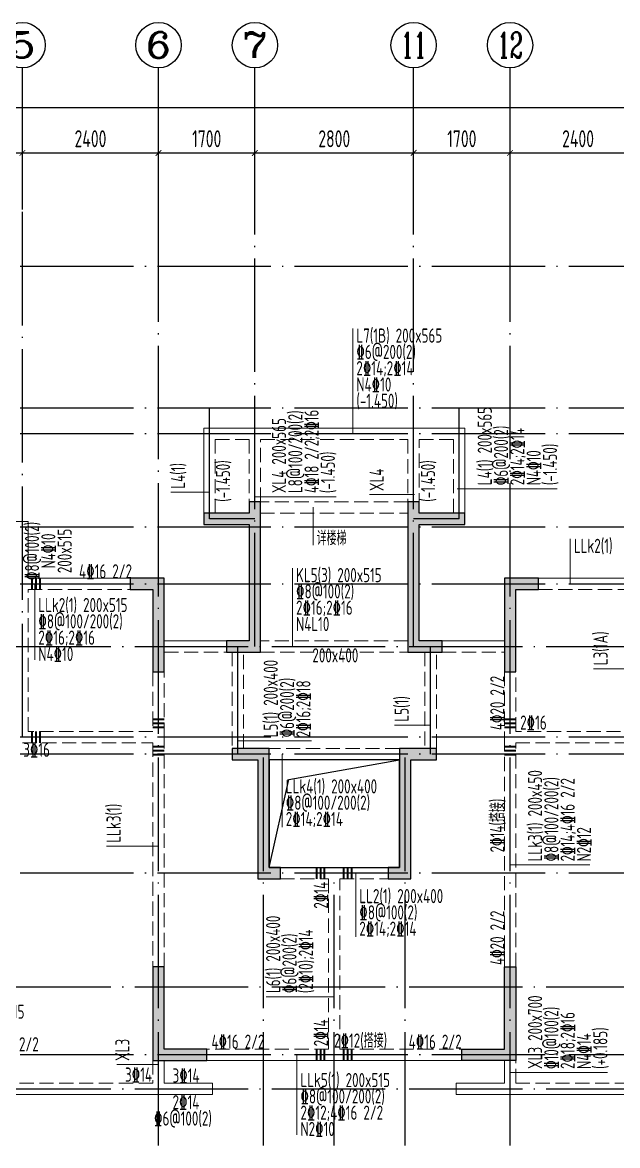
# Model space of a CAD drawing. Extents: x 826826 to 1642106, y -156213 to 399140.
# Drawn here: x 1408250 to 1418747, y 46763 to 66563 of the extents above; entities that cross this region are included whole.
import ezdxf
from ezdxf.enums import TextEntityAlignment as Align

# ---------------------------------------------------------------- set-up
doc = ezdxf.new("R2010")
doc.units = 0
doc.header["$LTSCALE"] = 1000
doc.linetypes.add('DASH', pattern=[0.35, 0.25, -0.1])
doc.linetypes.add('DOTE', pattern=[2.42, 2, -0.2, 0.02, -0.2])
doc.layers.get('0').update_dxf_attribs({"linetype": 'CONTINUOUS'})
doc.layers.get('DEFPOINTS').update_dxf_attribs({"linetype": 'CONTINUOUS'})
for name, color, linetype in [('A-AXIS', 1, 'CONTINUOUS'), ('A-DOTE', 10, 'DOTE'), ('AXIS_TEXT', 4, 'CONTINUOUS'), ('S-D洞口', 4, 'CONTINUOUS'), ('S-L主梁线', 4, 'DASH'), ('S-L梁编号', 6, 'CONTINUOUS'), ('S-L梁配筋', 7, 'CONTINUOUS'), ('S-Q墙填充', 252, 'CONTINUOUS'), ('S-Q墙实线', 6, 'CONTINUOUS'), ('S-Y一般标注', 3, 'CONTINUOUS')]:
    doc.layers.add(name, color=color, linetype=linetype)
doc.layers.add('梁附加箍筋', color=1, linetype='CONTINUOUS', lineweight=35)
doc.styles.add('_TCH_AXIS', font='COMPLEX', dxfattribs={"bigfont": 'GBCBIG'})
doc.styles.add('COMPLEX', font='COMPLEX')
doc.styles.add('TSSD_DIMENSION', font='Tssdeng.shx', dxfattribs={"width": 0.7, "bigfont": 'tssdchn.shx'})
doc.styles.add('TSSD_REIN', font='tssdeng.shx', dxfattribs={"width": 0.7, "height": 300, "bigfont": 'tssdchn.shx'})
doc.dimstyles.new('TSSD_100_100$0', dxfattribs={"dimtxt": 300, "dimasz": 80, "dimexe": 100, "dimexo": 250, "dimgap": 100, "dimtad": 1, "dimdec": 0, "dimzin": 0, "dimdsep": 46, "dimtxsty": 'TSSD_DIMENSION', "dimblk": 'ARCHTICK', "dimcen": 0, "dimdle": 100, "dimclrd": 3, "dimclre": 3, "dimclrt": 7, "dimadec": 0, "dimazin": 0, "dimtfac": 1, "dimtdec": 0, "dimtix": 1, "dimtmove": 2, "dimatfit": 3, "dimldrblk": 'ARCHTICK', "dimfxl": 0, "dimtolj": 1, "dimtzin": 0, "dimarcsym": 0})

# ---------------------------------------------------------------- blocks, each defined once
blk = doc.blocks.new('_ArchTick')
at = {"color": 0, "linetype": 'ByBlock', "const_width": 0.15}
blk.add_lwpolyline([(-0.5, -0.5), (0.5, 0.5)], dxfattribs=at)
blk = doc.blocks.new('*D902')
at = {"layer": 'DEFPOINTS', "color": 0}
for p in [(11000, 20800), (9100, 19800), (11000, 19800)]:
    blk.add_point(p, dxfattribs=at)
at = {"layer": 'S-Y一般标注', "color": 0, "lineweight": -2}
for p, q in [((9000, 20800), (11100, 20800)), ((9100, 20050), (9100, 20900)), ((11000, 20050), (11000, 20900))]:
    blk.add_line(p, q, dxfattribs=at)
at = {"layer": 'S-Y一般标注', "color": 0, "lineweight": -2, "xscale": 100, "yscale": 100, "zscale": 100, "rotation": 180}
blk.add_blockref('_ArchTick', (9100, 20800), dxfattribs=at)
at = {"layer": 'S-Y一般标注', "color": 0, "lineweight": -2, "xscale": 100, "yscale": 100, "zscale": 100}
blk.add_blockref('_ArchTick', (11000, 20800), dxfattribs=at)
at = {"layer": 'S-Y一般标注', "color": 7, "insert": (10050, 21050), "char_height": 300, "attachment_point": 5, "style": 'TSSD_DIMENSION'}
blk.add_mtext('\\A1;1900', dxfattribs=at)
blk = doc.blocks.new('*D903')
at = {"layer": 'DEFPOINTS', "color": 0}
for p in [(13400, 20800), (11000, 19800), (13400, 19800)]:
    blk.add_point(p, dxfattribs=at)
at = {"layer": 'S-Y一般标注', "color": 0, "lineweight": -2}
for p, q in [((10900, 20800), (13500, 20800)), ((11000, 20050), (11000, 20900)), ((13400, 20050), (13400, 20900))]:
    blk.add_line(p, q, dxfattribs=at)
at = {"layer": 'S-Y一般标注', "color": 0, "lineweight": -2, "xscale": 100, "yscale": 100, "zscale": 100, "rotation": 180}
blk.add_blockref('_ArchTick', (11000, 20800), dxfattribs=at)
at = {"layer": 'S-Y一般标注', "color": 0, "lineweight": -2, "xscale": 100, "yscale": 100, "zscale": 100}
blk.add_blockref('_ArchTick', (13400, 20800), dxfattribs=at)
at = {"layer": 'S-Y一般标注', "color": 7, "insert": (12200, 21050), "char_height": 300, "attachment_point": 5, "style": 'TSSD_DIMENSION'}
blk.add_mtext('\\A1;2400', dxfattribs=at)
blk = doc.blocks.new('*D904')
at = {"layer": 'DEFPOINTS', "color": 0}
for p in [(15100, 20800), (13400, 19800), (15100, 19800)]:
    blk.add_point(p, dxfattribs=at)
at = {"layer": 'S-Y一般标注', "color": 0, "lineweight": -2}
for p, q in [((13300, 20800), (15200, 20800)), ((13400, 20050), (13400, 20900)), ((15100, 20050), (15100, 20900))]:
    blk.add_line(p, q, dxfattribs=at)
at = {"layer": 'S-Y一般标注', "color": 0, "lineweight": -2, "xscale": 100, "yscale": 100, "zscale": 100, "rotation": 180}
blk.add_blockref('_ArchTick', (13400, 20800), dxfattribs=at)
at = {"layer": 'S-Y一般标注', "color": 0, "lineweight": -2, "xscale": 100, "yscale": 100, "zscale": 100}
blk.add_blockref('_ArchTick', (15100, 20800), dxfattribs=at)
at = {"layer": 'S-Y一般标注', "color": 7, "insert": (14250, 21050), "char_height": 300, "attachment_point": 5, "style": 'TSSD_DIMENSION'}
blk.add_mtext('\\A1;1700', dxfattribs=at)
blk = doc.blocks.new('*D905')
at = {"layer": 'DEFPOINTS', "color": 0}
for p in [(17900, 20800), (15100, 19800), (17900, 19800)]:
    blk.add_point(p, dxfattribs=at)
at = {"layer": 'S-Y一般标注', "color": 0, "lineweight": -2}
for p, q in [((15000, 20800), (18000, 20800)), ((15100, 20050), (15100, 20900)), ((17900, 20050), (17900, 20900))]:
    blk.add_line(p, q, dxfattribs=at)
at = {"layer": 'S-Y一般标注', "color": 0, "lineweight": -2, "xscale": 100, "yscale": 100, "zscale": 100, "rotation": 180}
blk.add_blockref('_ArchTick', (15100, 20800), dxfattribs=at)
at = {"layer": 'S-Y一般标注', "color": 0, "lineweight": -2, "xscale": 100, "yscale": 100, "zscale": 100}
blk.add_blockref('_ArchTick', (17900, 20800), dxfattribs=at)
at = {"layer": 'S-Y一般标注', "color": 7, "insert": (16500, 21050), "char_height": 300, "attachment_point": 5, "style": 'TSSD_DIMENSION'}
blk.add_mtext('\\A1;2800', dxfattribs=at)
blk = doc.blocks.new('*D906')
at = {"layer": 'DEFPOINTS', "color": 0}
for p in [(19600, 20800), (17900, 19800), (19600, 19800)]:
    blk.add_point(p, dxfattribs=at)
at = {"layer": 'S-Y一般标注', "color": 0, "lineweight": -2}
for p, q in [((17800, 20800), (19700, 20800)), ((17900, 20050), (17900, 20900)), ((19600, 20050), (19600, 20900))]:
    blk.add_line(p, q, dxfattribs=at)
at = {"layer": 'S-Y一般标注', "color": 0, "lineweight": -2, "xscale": 100, "yscale": 100, "zscale": 100, "rotation": 180}
blk.add_blockref('_ArchTick', (17900, 20800), dxfattribs=at)
at = {"layer": 'S-Y一般标注', "color": 0, "lineweight": -2, "xscale": 100, "yscale": 100, "zscale": 100}
blk.add_blockref('_ArchTick', (19600, 20800), dxfattribs=at)
at = {"layer": 'S-Y一般标注', "color": 7, "insert": (18750, 21050), "char_height": 300, "attachment_point": 5, "style": 'TSSD_DIMENSION'}
blk.add_mtext('\\A1;1700', dxfattribs=at)
blk = doc.blocks.new('*D907')
at = {"layer": 'DEFPOINTS', "color": 0}
for p in [(22000, 20800), (19600, 19800), (22000, 19800)]:
    blk.add_point(p, dxfattribs=at)
at = {"layer": 'S-Y一般标注', "color": 0, "lineweight": -2}
for p, q in [((19500, 20800), (22100, 20800)), ((19600, 20050), (19600, 20900)), ((22000, 20050), (22000, 20900))]:
    blk.add_line(p, q, dxfattribs=at)
at = {"layer": 'S-Y一般标注', "color": 0, "lineweight": -2, "xscale": 100, "yscale": 100, "zscale": 100, "rotation": 180}
blk.add_blockref('_ArchTick', (19600, 20800), dxfattribs=at)
at = {"layer": 'S-Y一般标注', "color": 0, "lineweight": -2, "xscale": 100, "yscale": 100, "zscale": 100}
blk.add_blockref('_ArchTick', (22000, 20800), dxfattribs=at)
at = {"layer": 'S-Y一般标注', "color": 7, "insert": (20800, 21050), "char_height": 300, "attachment_point": 5, "style": 'TSSD_DIMENSION'}
blk.add_mtext('\\A1;2400', dxfattribs=at)
blk = doc.blocks.new('*D911')
at = {"layer": 'DEFPOINTS', "color": 0}
for p in [(53100, 21600), (4300, 19800), (53100, 19800)]:
    blk.add_point(p, dxfattribs=at)
at = {"layer": 'S-Y一般标注', "color": 0, "lineweight": -2}
for p, q in [((4200, 21600), (53200, 21600)), ((4300, 20050), (4300, 21700)), ((53100, 20050), (53100, 21700))]:
    blk.add_line(p, q, dxfattribs=at)
at = {"layer": 'S-Y一般标注', "color": 0, "lineweight": -2, "xscale": 100, "yscale": 100, "zscale": 100, "rotation": 180}
blk.add_blockref('_ArchTick', (4300, 21600), dxfattribs=at)
at = {"layer": 'S-Y一般标注', "color": 0, "lineweight": -2, "xscale": 100, "yscale": 100, "zscale": 100}
blk.add_blockref('_ArchTick', (53100, 21600), dxfattribs=at)
at = {"layer": 'S-Y一般标注', "color": 7, "insert": (28700, 21850), "char_height": 300, "attachment_point": 5, "style": 'TSSD_DIMENSION'}
blk.add_mtext('\\A1;48800', dxfattribs=at)
blk = doc.blocks.new('_AXISO')
blk.add_circle((0, 0), 0.5)
at = {"layer": 'AXIS_TEXT', "style": 'COMPLEX', "width": 1.041667}
blk.add_attdef('A', text='', height=0.56, dxfattribs=at).set_placement((-0.25, -0.28), (0.25, -0.28), align=Align.FIT)
blk = doc.blocks.new('20210802.02294608')
at = {"layer": '梁附加箍筋', "lineweight": 35}
for p, q in [((-984713, -156931), (-984713, -156731)), ((-984643, -156931), (-984643, -156731)), ((-984573, -156931), (-984573, -156731)), ((-982383, -159221), (-982583, -159221)), ((-982383, -159291), (-982583, -159291)), ((-982383, -159361), (-982583, -159361)), ((-976183, -159221), (-976383, -159221)), ((-976183, -159291), (-976383, -159291)), ((-976183, -159361), (-976383, -159361)), ((-984713, -159631), (-984713, -159431)), ((-984643, -159631), (-984643, -159431)), ((-984573, -159631), (-984573, -159431)), ((-982383, -159701), (-982583, -159701)), ((-982383, -159771), (-982583, -159771)), ((-976183, -159701), (-976383, -159701)), ((-976183, -159771), (-976383, -159771)), ((-982383, -159841), (-982583, -159841)), ((-976183, -159841), (-976383, -159841)), ((-979693, -162031), (-979693, -161831)), ((-979623, -162031), (-979623, -161831)), ((-979553, -162031), (-979553, -161831)), ((-979213, -162031), (-979213, -161831)), ((-979143, -162031), (-979143, -161831)), ((-979073, -162031), (-979073, -161831)), ((-979693, -165231), (-979693, -165031)), ((-979623, -165231), (-979623, -165031)), ((-979553, -165231), (-979553, -165031)), ((-979213, -165231), (-979213, -165031)), ((-979143, -165231), (-979143, -165031)), ((-979073, -165231), (-979073, -165031))]:
    blk.add_line(p, q, dxfattribs=at)
blk = doc.blocks.new('20210810.05001498')
at = {"layer": 'S-Q墙填充'}
h = blk.add_hatch(color=252, dxfattribs=at)
h.dxf.hatch_style = 1
h.paths.add_polyline_path([(-1457290, -55433), (-1457290, -53083), (-1457290, -52783), (-1457490, -52783), (-1457490, -52983), (-1458288, -52983), (-1458288, -53183), (-1457490, -53183), (-1457490, -55233), (-1457688, -55233), (-1457890, -55233), (-1457890, -55433), (-1457688, -55433)])
h = blk.add_hatch(color=252, dxfattribs=at)
h.dxf.hatch_style = 1
h.paths.add_polyline_path([(-1454488, -53183), (-1453688, -53183), (-1453688, -52983), (-1454488, -52983), (-1454488, -52783), (-1454688, -52783), (-1454688, -53083), (-1454688, -55433), (-1454288, -55433), (-1454088, -55433), (-1454088, -55233), (-1454288, -55233), (-1454488, -55233)])
h = blk.add_hatch(color=252, dxfattribs=at)
h.dxf.hatch_style = 1
h.paths.add_polyline_path([(-1459188, -55333), (-1459188, -55783), (-1458988, -55783), (-1458988, -55333), (-1458988, -54133), (-1459588, -54133), (-1459588, -54333), (-1459188, -54333)])
h = blk.add_hatch(color=252, dxfattribs=at)
h.dxf.hatch_style = 1
h.paths.add_polyline_path([(-1452988, -55333), (-1452988, -55783), (-1452788, -55783), (-1452788, -55333), (-1452788, -54333), (-1452388, -54333), (-1452388, -54133), (-1452988, -54133)])
h = blk.add_hatch(color=252, dxfattribs=at)
h.dxf.hatch_style = 1
h.paths.add_polyline_path([(-1457338, -59433), (-1456938, -59433), (-1456938, -59233), (-1457138, -59233), (-1457138, -57133), (-1457788, -57133), (-1457788, -57333), (-1457338, -57333)])
h = blk.add_hatch(color=252, dxfattribs=at)
h.dxf.hatch_style = 1
h.paths.add_polyline_path([(-1454838, -59233), (-1455038, -59233), (-1455038, -59433), (-1454638, -59433), (-1454638, -57333), (-1454188, -57333), (-1454188, -57133), (-1454838, -57133)])
h = blk.add_hatch(color=252, dxfattribs=at)
h.dxf.hatch_style = 1
h.paths.add_polyline_path([(-1459188, -62633), (-1458238, -62633), (-1458238, -62433), (-1458988, -62433), (-1458988, -60983), (-1459188, -60983)])
h = blk.add_hatch(color=252, dxfattribs=at)
h.dxf.hatch_style = 1
h.paths.add_polyline_path([(-1452788, -62633), (-1453738, -62633), (-1453738, -62433), (-1452988, -62433), (-1452988, -60983), (-1452788, -60983)])
at = {"layer": 'S-L主梁线', "linetype": 'ByBlock', "lineweight": 18}
for p, q in [((-1458288, -51483), (-1458288, -52983)), ((-1457388, -51483), (-1458288, -51483)), ((-1454588, -51483), (-1457388, -51483)), ((-1453688, -51483), (-1454588, -51483)), ((-1453688, -52983), (-1453688, -51483)), ((-1461388, -53133), (-1463388, -53133)), ((-1461388, -54133), (-1461388, -53133)), ((-1459588, -54133), (-1461388, -54133)), ((-1450588, -54133), (-1452388, -54133)), ((-1457890, -55233), (-1458988, -55233)), ((-1452988, -55233), (-1454088, -55233)), ((-1457138, -57333), (-1454838, -57333)), ((-1455988, -59233), (-1456938, -59233)), ((-1455038, -59233), (-1455988, -59233)), ((-1458988, -63033), (-1458988, -62633)), ((-1458438, -62633), (-1455988, -62633)), ((-1455988, -62633), (-1453538, -62633)), ((-1452988, -62633), (-1452988, -63033)), ((-1458988, -63033), (-1458138, -63033)), ((-1458138, -63233), (-1458138, -63033)), ((-1452988, -63033), (-1453838, -63033)), ((-1453838, -63233), (-1453838, -63033)), ((-1465688, -63233), (-1458138, -63233)), ((-1453838, -63233), (-1446288, -63233))]:
    blk.add_line(p, q, dxfattribs=at)
at = {"layer": 'S-L主梁线', "linetype": 'DASH', "lineweight": 18}
for p, q in [((-1458088, -52983), (-1458088, -51683)), ((-1458088, -51683), (-1457488, -51683)), ((-1457488, -51683), (-1457490, -52883)), ((-1457289, -52783), (-1457288, -51683)), ((-1457288, -51683), (-1454688, -51683)), ((-1454688, -51683), (-1454688, -52783)), ((-1454488, -52883), (-1454488, -51683)), ((-1454488, -51683), (-1453888, -51683)), ((-1453888, -51683), (-1453888, -52983)), ((-1454688, -52783), (-1457289, -52783)), ((-1457290, -52983), (-1454688, -52983)), ((-1461388, -54333), (-1459588, -54333)), ((-1461388, -56833), (-1461388, -54333)), ((-1452388, -54333), (-1450588, -54333)), ((-1454688, -55233), (-1457290, -55233)), ((-1458988, -55433), (-1457890, -55433)), ((-1457788, -55433), (-1457788, -57133)), ((-1457588, -57133), (-1457588, -55433)), ((-1457290, -55433), (-1454688, -55433)), ((-1454388, -55433), (-1454388, -57133)), ((-1454188, -57133), (-1454188, -55433)), ((-1454088, -55433), (-1452988, -55433)), ((-1459188, -55783), (-1459188, -56833)), ((-1458988, -56933), (-1458988, -55783)), ((-1452988, -55783), (-1452988, -56933)), ((-1452788, -56833), (-1452788, -55783)), ((-1459188, -56833), (-1461388, -56833)), ((-1458988, -60983), (-1458988, -56933)), ((-1452988, -56933), (-1452988, -60983)), ((-1450588, -56833), (-1452788, -56833)), ((-1461488, -57033), (-1459188, -57033)), ((-1459188, -57033), (-1459188, -60983)), ((-1454838, -57133), (-1457138, -57133)), ((-1452788, -60983), (-1452788, -57033)), ((-1452788, -57033), (-1450488, -57033)), ((-1456938, -59433), (-1456088, -59433)), ((-1456088, -59433), (-1456088, -62433)), ((-1455888, -62433), (-1455888, -59433)), ((-1455888, -59433), (-1455038, -59433)), ((-1456088, -62433), (-1458438, -62433)), ((-1453538, -62433), (-1455888, -62433)), ((-1459188, -62633), (-1459188, -63033)), ((-1452788, -63033), (-1452788, -62633)), ((-1459188, -63033), (-1464688, -63033)), ((-1447288, -63033), (-1452788, -63033))]:
    blk.add_line(p, q, dxfattribs=at)
at = {"layer": 'S-Q墙实线'}
for points in [[(-1457290, -55433), (-1457290, -53083), (-1457290, -52783), (-1457490, -52783), (-1457490, -52983), (-1458288, -52983), (-1458288, -53183), (-1457490, -53183), (-1457490, -55233), (-1457688, -55233), (-1457890, -55233), (-1457890, -55433), (-1457688, -55433)], [(-1454488, -53183), (-1453688, -53183), (-1453688, -52983), (-1454488, -52983), (-1454488, -52783), (-1454688, -52783), (-1454688, -53083), (-1454688, -55433), (-1454288, -55433), (-1454088, -55433), (-1454088, -55233), (-1454288, -55233), (-1454488, -55233)], [(-1452988, -55333), (-1452988, -55783), (-1452788, -55783), (-1452788, -55333), (-1452788, -54333), (-1452388, -54333), (-1452388, -54133), (-1452988, -54133)], [(-1457338, -59433), (-1456938, -59433), (-1456938, -59233), (-1457138, -59233), (-1457138, -57133), (-1457788, -57133), (-1457788, -57333), (-1457338, -57333)], [(-1454838, -59233), (-1455038, -59233), (-1455038, -59433), (-1454638, -59433), (-1454638, -57333), (-1454188, -57333), (-1454188, -57133), (-1454838, -57133)], [(-1459188, -62633), (-1458238, -62633), (-1458238, -62433), (-1458988, -62433), (-1458988, -60983), (-1459188, -60983)], [(-1452788, -62633), (-1453738, -62633), (-1453738, -62433), (-1452988, -62433), (-1452988, -60983), (-1452788, -60983)]]:
    blk.add_lwpolyline(points, close=True, dxfattribs=at)
blk.add_lwpolyline([(-1459188, -55333), (-1459188, -55783), (-1458988, -55783), (-1458988, -55333), (-1458988, -54133), (-1459588, -54133), (-1459588, -54333), (-1459188, -54333), (-1459188, -55333)], dxfattribs=at)
blk = doc.blocks.new('20210801.08533475')
at = {"layer": 'A-AXIS'}
for p, q in [((11000, 19800), (11000, 22300)), ((13400, 19800), (13400, 22300)), ((15100, 19800), (15100, 22300)), ((17900, 19800), (17900, 22300)), ((19600, 19800), (19600, 22300))]:
    blk.add_line(p, q, dxfattribs=at)
at = {"layer": 'A-DOTE'}
for p, q in [((11000, 10500), (11000, 19800)), ((13400, 3300), (13400, 19800)), ((15100, 12100), (15100, 19800)), ((17900, 12100), (17900, 19800)), ((19600, 3300), (19600, 19800)), ((54100, 18800), (3300, 18800)), ((54100, 16300), (3300, 16300)), ((14300, 14350), (14300, 16300)), ((18700, 14350), (18700, 16300)), ((54100, 15850), (3300, 15850)), ((15100, 14350), (14300, 14350)), ((18700, 14350), (17900, 14350)), ((54100, 14200), (3300, 14200)), ((54100, 13200), (3300, 13200)), ((3300, 12100), (54100, 12100)), ((14800, 10200), (14800, 12100)), ((18200, 10200), (18200, 12100)), ((54100, 10500), (3300, 10500)), ((54100, 10200), (3300, 10200)), ((15250, 3300), (15250, 10200)), ((17750, 3300), (17750, 10200)), ((54100, 8100), (3300, 8100)), ((16500, 3300), (16500, 8100)), ((3300, 6100), (54100, 6100)), ((54100, 4900), (3300, 4900)), ((3300, 4300), (54100, 4300))]:
    blk.add_line(p, q, dxfattribs=at)
at = {"layer": 'A-AXIS'}
ref = blk.add_blockref('_AXISO', (11000, 22700), dxfattribs=dict(at, xscale=800, yscale=800, zscale=800))
ref.add_attrib('A', '5', dxfattribs={"layer": 'AXIS_TEXT', "height": 452.5, "style": '_TCH_AXIS', "width": 1.5}).set_placement((10773.7, 22473.7), (11226.3, 22473.7), align=Align.FIT)
ref = blk.add_blockref('_AXISO', (13400, 22700), dxfattribs=dict(at, xscale=800, yscale=800, zscale=800))
ref.add_attrib('A', '6', dxfattribs={"layer": 'AXIS_TEXT', "height": 452.5, "style": '_TCH_AXIS', "width": 1.5}).set_placement((13173.7, 22473.7), (13626.3, 22473.7), align=Align.FIT)
ref = blk.add_blockref('_AXISO', (15100, 22700), dxfattribs=dict(at, xscale=800, yscale=800, zscale=800))
ref.add_attrib('A', '7', dxfattribs={"layer": 'AXIS_TEXT', "height": 452.5, "style": '_TCH_AXIS', "width": 1.5}).set_placement((14873.7, 22473.7), (15326.3, 22473.7), align=Align.FIT)
ref = blk.add_blockref('_AXISO', (17900, 22700), dxfattribs=dict(at, xscale=800, yscale=800, zscale=800))
ref.add_attrib('A', '11', dxfattribs={"layer": 'AXIS_TEXT', "height": 452.55, "style": '_TCH_AXIS', "width": 0.875}).set_placement((17673.7, 22473.7), (18126.3, 22473.7), align=Align.FIT)
ref = blk.add_blockref('_AXISO', (19600, 22700), dxfattribs=dict(at, xscale=800, yscale=800, zscale=800))
ref.add_attrib('A', '12', dxfattribs={"layer": 'AXIS_TEXT', "height": 452.55, "style": '_TCH_AXIS', "width": 0.724138}).set_placement((19373.7, 22473.7), (19826.3, 22473.7), align=Align.FIT)
at = {"layer": 'S-Y一般标注'}
for p1, p2, distance, picture, middle in [((4300, 19800), (53100, 19800), 1800, '*D911', (28700, 21850)), ((9100, 19800), (11000, 19800), 1000, '*D902', (10050, 21050)), ((11000, 19800), (13400, 19800), 1000, '*D903', (12200, 21050)), ((13400, 19800), (15100, 19800), 1000, '*D904', (14250, 21050)), ((15100, 19800), (17900, 19800), 1000, '*D905', (16500, 21050)), ((17900, 19800), (19600, 19800), 1000, '*D906', (18750, 21050)), ((19600, 19800), (22000, 19800), 1000, '*D907', (20800, 21050))]:
    dim = blk.add_aligned_dim(p1=p1, p2=p2, distance=distance, dimstyle='TSSD_100_100$0', override={"dimasz": 100, "dimclrd": 0, "dimclre": 0}, dxfattribs=at)
    dim.commit()
    dim.dimension.update_dxf_attribs({"geometry": picture, "text_midpoint": middle})

msp = doc.modelspace()

# ---------------------------------------------------------------- linework, layer by layer
at = {"layer": 'S-D洞口', "color": 5}
msp.add_lwpolyline([(1412600.35, 51663.33), (1414900.34, 51663.33), (1414900.34, 53563.33), (1412600.35, 53563.33), (1412600.35, 51663.33), (1412947.17, 53216.5), (1414900.34, 53563.33)], dxfattribs=at)
at = {"layer": 'S-L梁编号', "lineweight": 18}
for p, q in [((1414077.58, 61168.1), (1414077.58, 59313.33)), ((1411550.36, 58280.67), (1410869.34, 58280.67)), ((1415164.82, 58239.7), (1414372.6, 58239.7)), ((1415916.43, 58342.44), (1417679.42, 58342.44)), ((1412350.35, 58202.79), (1413781.49, 58202.79)), ((1413376.78, 58017.82), (1413376.78, 57346.89)), ((1417913.24, 56663.33), (1417913.24, 57461.17)), ((1413013.6, 55563.33), (1413013.6, 56945.33)), ((1408468.25, 56663.33), (1408468.25, 55324.37)), ((1419250.36, 55168.58), (1418321.71, 55168.58)), ((1415450.36, 54174.02), (1414812.96, 54174.02)), ((1412050.34, 53896.9), (1413349.1, 53896.9)), ((1412832.36, 53663.33), (1412832.36, 52375.9)), ((1410650.35, 52040.44), (1409732.99, 52040.44)), ((1416850.36, 51709.42), (1418259.68, 51709.42)), ((1414129.49, 51563.33), (1414129.49, 50441.75)), ((1413750.35, 49387.65), (1412547.25, 49387.65)), ((1413091.41, 48363.33), (1413091.41, 46949.44)), ((1410650.36, 48192.76), (1409916.9, 48192.76)), ((1416850.35, 48051.2), (1418567.17, 48051.2))]:
    msp.add_line(p, q, dxfattribs=at)

# ---------------------------------------------------------------- block references
at = {"layer": 'S-Q墙填充'}
msp.add_blockref('20210810.05001498', (2869738.5, 110896.5), dxfattribs=at)
at = {"layer": 'S-Y一般标注'}
msp.add_blockref('20210801.08533475', (1397250.35, 43463.33), dxfattribs=at)
at = {"layer": '梁附加箍筋'}
msp.add_blockref('20210802.02294608', (2393133.79, 213494.34), dxfattribs=at)

# ---------------------------------------------------------------- texts
at = {"layer": 'S-L梁编号', "color": 6, "style": 'TSSD_REIN', "width": 0.7}
for s, p in [('L7(1B) 200x565', (1414140.08, 60918.1)), ('详楼梯', (1413439.28, 57346.89)), ('LLk2(1)', (1417975.74, 57211.17)), ('KL5(3) 200x515', (1413076.1, 56695.33)), ('LLk2(1) 200x515', (1408530.75, 56167.64)), ('LLk4(1) 200x400', (1412894.86, 52970.13)), ('LL2(1) 200x400', (1414191.99, 51035.98)), ('L2(1) 200x515', (1406954.38, 48999.04)), ('LLk5(1) 200x515', (1413153.91, 47792.71))]:
    msp.add_text(s, height=250, dxfattribs=at).set_placement(p)
for s, p in [('L4(1) 200x565', (1416529.42, 58404.94)), ('XL4 200x565', (1412899.76, 58265.29)), ('L4(1)', (1411119.34, 58343.17)), ('XL4', (1414622.6, 58302.2)), ('L3(1A)', (1418571.71, 55231.08)), ('L5(1) 200x400', (1412754.87, 53959.4)), ('L5(1)', (1415062.96, 54236.52)), ('LLk3(1) 200x450', (1417416.41, 51771.92)), ('LLk3(1)', (1409982.99, 52102.94)), ('L6(1) 200x400', (1412797.25, 49450.15)), ('XL3 200x700', (1417417.17, 48113.7)), ('XL3', (1410138.06, 48255.26))]:
    msp.add_text(s, height=250, rotation=90, dxfattribs=at).set_placement(p)
at = {"layer": 'S-L梁配筋', "color": 7, "style": 'TSSD_REIN', "width": 0.7}
for s, p in [('%%1326@200(2)', (1414140.08, 60630.6)), ('2%%13214;2%%13214', (1414140.08, 60343.1)), ('N4%%13210', (1414140.08, 60055.6)), ('(-1.450)', (1414140.08, 59768.1)), ('%%1328@100(2)', (1413076.1, 56407.83)), ('%%1328@100/200(2)', (1408530.75, 55880.14)), ('N4L10', (1413076.1, 55832.83)), ('N4%%13210', (1408530.75, 55305.14)), ('%%1328@100/200(2)', (1412894.86, 52682.63)), ('2%%13214;2%%13214', (1412894.86, 52395.13)), ('%%1328@100(2)', (1414191.99, 50748.48)), ('2%%13214;2%%13214', (1414191.99, 50460.98)), ('(2%%13210);4%%13216 2/2', (1406954.38, 48424.04)), ('3%%13214', (1410897.83, 47873.17)), ('%%1328@100/200(2)', (1413153.91, 47505.21)), ('2%%13214', (1410897.83, 47402.41)), ('%%1326@100(2)', (1410571.43, 47114.91)), ('N2%%13210', (1413153.91, 46930.21))]:
    msp.add_text(s, height=250, dxfattribs=at).set_placement(p)
for s, p in [('L8@100/200(2)', (1413187.26, 58265.29)), ('%%1326@200(2)', (1416816.92, 58404.94)), ('2%%13214;2%%13214', (1417104.42, 58404.94)), ('N4%%13210', (1417391.92, 58404.94)), ('(-1.450)', (1417679.42, 58404.94)), ('(-1.450)', (1411911.46, 58112.7)), ('(-1.450)', (1413762.26, 58265.29)), ('(-1.450)', (1415527.87, 58112.7)), ('%%1326@200(2)', (1413042.37, 53959.4)), ('2%%13216;2%%13218', (1413329.87, 53959.4)), ('%%1328@100/200(2)', (1417703.91, 51771.92)), ('2%%13214;4%%13216 2/2', (1417991.41, 51771.92)), ('N2%%13212', (1418278.91, 51771.92)), ('(2%%13210);2%%13214', (1413372.25, 49450.15)), ('%%1326@200(2)', (1413084.75, 49450.15)), ('%%13210@100(2)', (1417704.67, 48113.7)), ('2%%13214', (1413638.85, 48513.33)), ('2%%13218;2%%13216', (1417992.17, 48113.7)), ('N4%%13214', (1418279.67, 48113.7)), ('(+0.185)', (1418567.17, 48113.7))]:
    msp.add_text(s, height=250, rotation=90, dxfattribs=at).set_placement(p)
at = {"layer": 'S-L梁配筋', "color": 1, "style": 'TSSD_REIN', "width": 0.7}
for s, rotation, p in [('4%%13218 2/2;2%%13216', 90, (1413474.76, 58265.29)), ('2%%13212(搭接)', 360, (1413746.36, 48489.63))]:
    msp.add_text(s, height=250, rotation=rotation, dxfattribs=at).set_placement(p)
at = {"layer": 'S-L梁配筋', "color": 7, "style": 'TSSD_REIN', "width": 0.7}
for s, p in [('%%1328@100(2)', (1408619.04, 57245.76)), ('200x515', (1409194.04, 57245.76)), ('N4%%13210', (1408906.54, 57245.76))]:
    msp.add_text(s, height=250, rotation=90, dxfattribs=at).set_placement(p, align=Align.BOTTOM_CENTER)
msp.add_text('4%%13216 2/2', height=250, dxfattribs=at).set_placement((1409715.84, 56761.28), align=Align.CENTER)
at = {"layer": 'S-L梁配筋', "color": 1, "style": 'TSSD_REIN', "width": 0.7}
for s, p in [('2%%13216;2%%13216', (1413076.1, 56120.33)), ('2%%13216;2%%13216', (1408530.75, 55592.64)), ('2%%13212;4%%13216 2/2', (1413153.91, 47217.71))]:
    msp.add_text(s, height=250, dxfattribs=at).set_placement(p)
at = {"layer": 'S-L梁配筋', "color": 7, "style": 'TSSD_REIN', "width": 0.7}
msp.add_text('200x400', height=250, dxfattribs=at).set_placement((1413769.21, 55205.94), align=Align.BOTTOM_CENTER)
at = {"layer": 'S-L梁配筋', "color": 1, "style": 'TSSD_REIN', "width": 0.7}
for p in [(1416750.36, 54565.34), (1416750.36, 50425.39)]:
    msp.add_text('4%%13220 2/2', height=250, rotation=90, dxfattribs=at).set_placement(p, align=Align.CENTER)
at = {"layer": 'S-L梁配筋', "color": 7, "style": 'TSSD_REIN', "width": 0.7}
for s, p in [('2%%13216', (1417497.54, 54095.67)), ('3%%13214', (1410536.68, 47888.51))]:
    msp.add_text(s, height=250, dxfattribs=at).set_placement(p, align=Align.RIGHT)
for s, rotation, p in [('3%%13216', 359.999915, (1408500.35, 53616.62)), ('2%%13214(搭接)', 90, (1416750.36, 52404.98))]:
    msp.add_text(s, height=250, rotation=rotation, dxfattribs=at).set_placement(p, align=Align.CENTER)
msp.add_text('2%%13214', height=250, rotation=90, dxfattribs=at).set_placement((1413638.85, 51413.33), align=Align.RIGHT)
at = {"layer": 'S-L梁配筋', "color": 1, "style": 'TSSD_REIN', "width": 0.7}
for p in [(1412518.51, 48469.43), (1415996.41, 48469.43)]:
    msp.add_text('4%%13216 2/2', height=250, dxfattribs=at).set_placement(p, align=Align.RIGHT)

doc.saveas('drawing.dxf')
